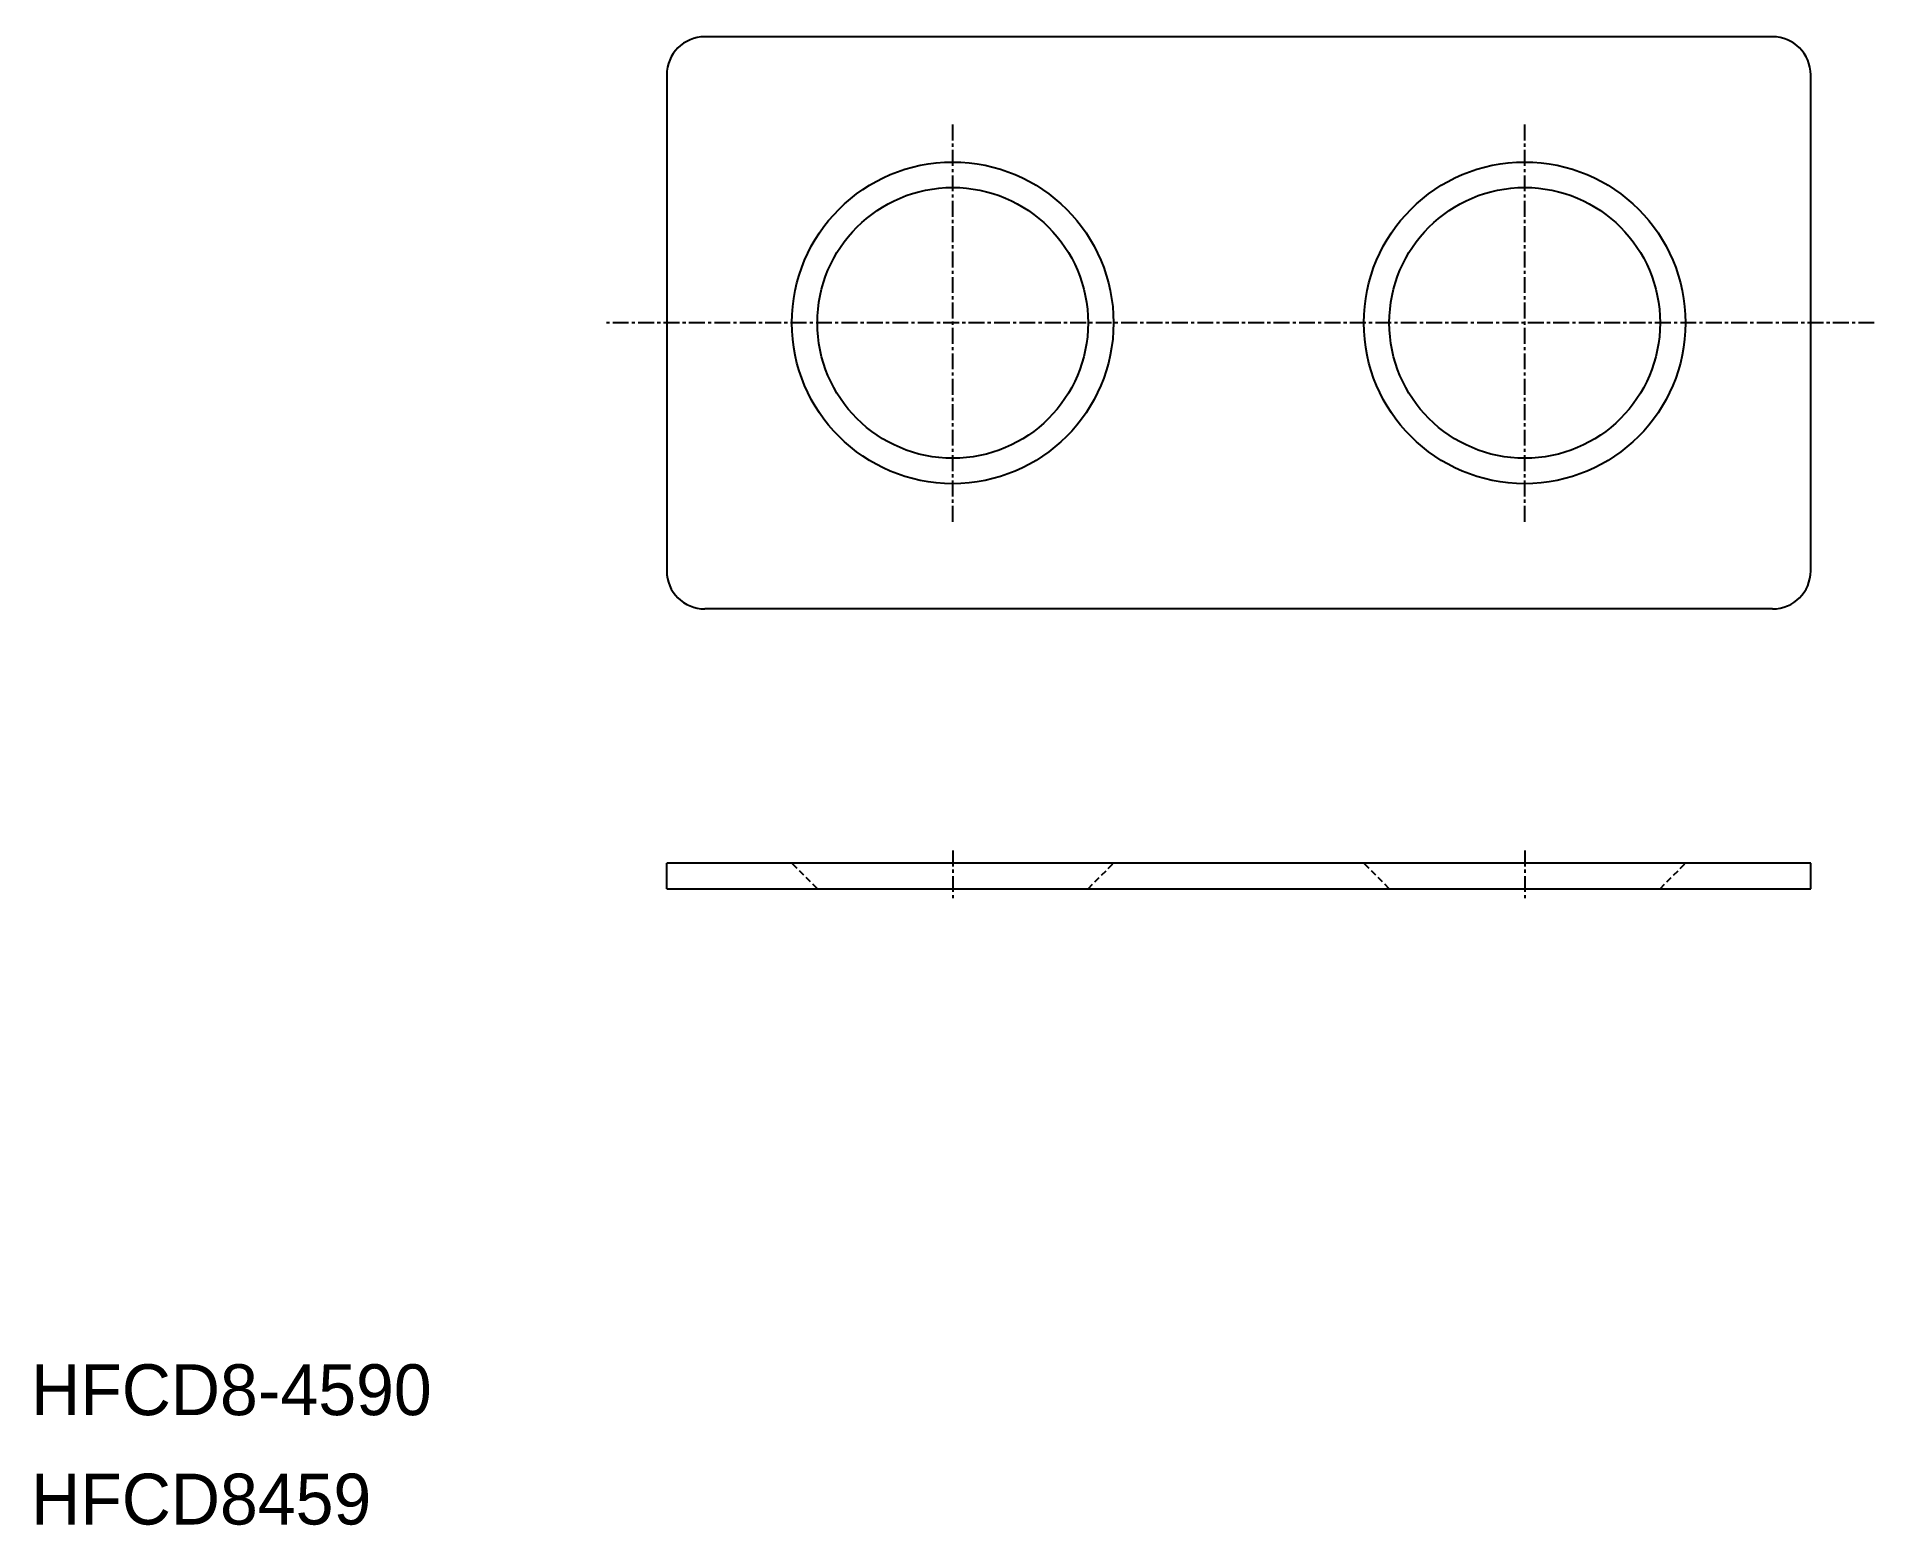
# Model space of a CAD drawing. Extents: x 0 to 145, y 0 to 117.
import ezdxf

# ---------------------------------------------------------------- set-up
doc = ezdxf.new("R2010")
doc.units = 0
doc.linetypes.add('CENTER', pattern=[2, 1.25, -0.25, 0.25, -0.25])
doc.linetypes.add('DASHED', pattern=[0.75, 0.5, -0.25])
doc.layers.get('0').update_dxf_attribs({"linetype": 'CONTINUOUS'})
doc.layers.add('CENTER', color=1, linetype='CENTER')

msp = doc.modelspace()

# ---------------------------------------------------------------- linework, layer by layer
at = {"color": 7, "linetype": 'CONTINUOUS'}
for p, q in [((137, 117), (53, 117)), ((50, 114), (50, 75)), ((140, 75), (140, 114)), ((137, 72), (53, 72)), ((50, 50), (50, 52)), ((140, 52), (50, 52)), ((140, 50), (140, 52)), ((50, 50), (140, 50)), ((83.15, 50), (84.5, 50)), ((128.15, 50), (129.5, 50))]:
    msp.add_line(p, q, dxfattribs=at)
at = {"color": 3, "linetype": 'DASHED'}
for p, q in [((61.85, 50), (59.85, 52)), ((83.15, 50), (85.15, 52)), ((106.85, 50), (104.85, 52)), ((128.15, 50), (130.15, 52))]:
    msp.add_line(p, q, dxfattribs=at)
at = {"color": 7, "linetype": 'CONTINUOUS'}
for centre, radius in [((72.5, 94.5), 12.65), ((117.5, 94.5), 12.65), ((72.5, 94.5), 10.65), ((117.5, 94.5), 10.65)]:
    msp.add_circle(centre, radius, dxfattribs=at)
for centre, start, end in [((53, 114), 90, 180), ((137, 114), 0, 90), ((53, 75), 180, 270), ((137, 75), 270, 0)]:
    msp.add_arc(centre, 3, start, end, dxfattribs=at)
at = {"layer": 'CENTER', "color": 1, "linetype": 'CENTER'}
for p, q in [((72.5, 78.85), (72.5, 110.15)), ((117.5, 78.85), (117.5, 110.15)), ((145, 94.5), (45, 94.5)), ((72.5, 53), (72.5, 49)), ((117.5, 53), (117.5, 49))]:
    msp.add_line(p, q, dxfattribs=at)

# ---------------------------------------------------------------- texts
at = {"color": 7, "linetype": 'CONTINUOUS'}
for s, p in [('HFCD8-4590', (0, 8.6)), ('HFCD8459', (0, 0))]:
    msp.add_text(s, height=4, dxfattribs=at).set_placement(p)

doc.saveas('drawing.dxf')
